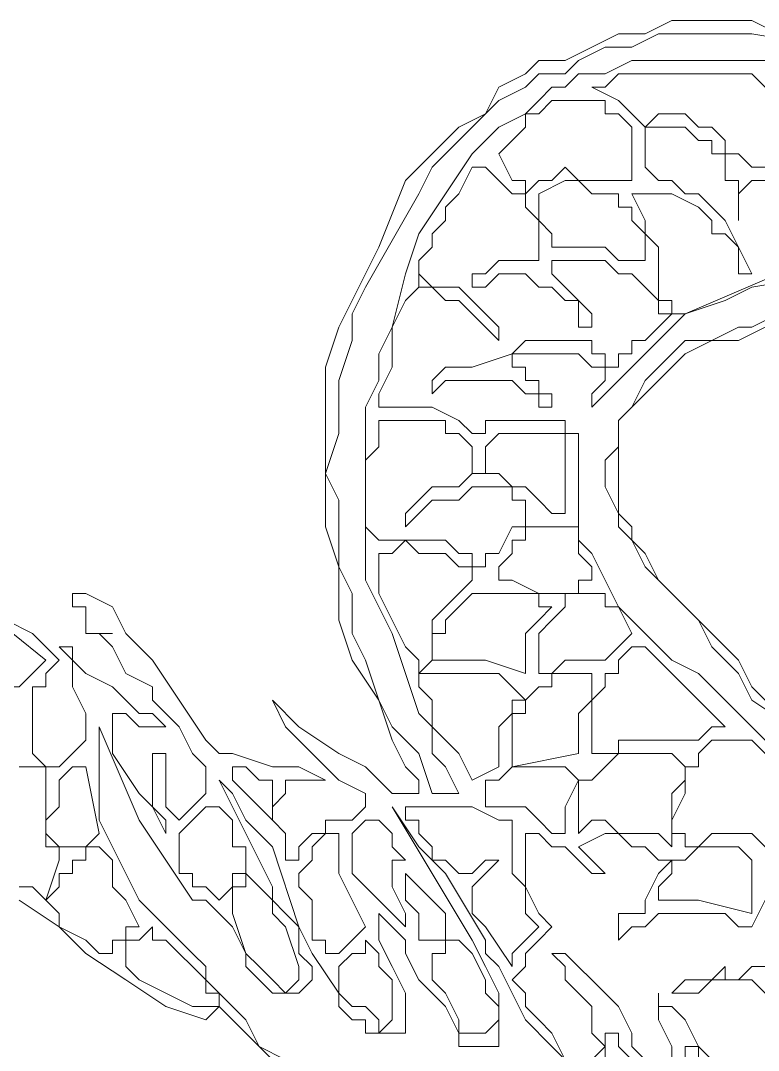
# Model space of a CAD drawing. Extents: x -66030 to 95157, y -13132 to 45879.
# Drawn here: x -15799.7 to -15583.3, y 14755.6 to 15057.5 of the extents above; entities that cross this region are included whole.
import ezdxf

# ---------------------------------------------------------------- set-up
doc = ezdxf.new("R2010")
doc.units = 0
doc.header["$LTSCALE"] = 100
doc.header["$MEASUREMENT"] = 0
doc.layers.get('0').update_dxf_attribs({"linetype": 'CONTINUOUS'})

msp = doc.modelspace()

# ---------------------------------------------------------------- linework, layer by layer
at = {"lineweight": 0}
for points in [[(-15804, 14881.71), (-15796.19, 14877.81), (-15788.38, 14870), (-15792.28, 14866.09), (-15792.28, 14862.18), (-15796.19, 14862.18), (-15796.19, 14858.28), (-15796.19, 14854.37), (-15796.19, 14850.47), (-15796.19, 14846.56), (-15796.19, 14842.65), (-15796.19, 14842.65), (-15796.19, 14842.65), (-15792.28, 14838.75), (-15788.38, 14838.75), (-15788.38, 14838.75), (-15788.38, 14838.75), (-15784.47, 14842.65), (-15784.47, 14842.65), (-15780.57, 14846.56), (-15780.57, 14854.37), (-15784.47, 14862.18), (-15784.47, 14870), (-15788.38, 14873.9), (-15788.38, 14873.9), (-15784.47, 14873.9), (-15784.47, 14873.9), (-15784.47, 14870), (-15780.57, 14866.09), (-15772.75, 14862.18), (-15768.85, 14858.28), (-15764.94, 14854.37), (-15761.04, 14854.37), (-15757.13, 14850.47), (-15757.13, 14850.47), (-15761.04, 14850.47), (-15761.04, 14850.47), (-15764.94, 14850.47), (-15768.85, 14854.37), (-15772.75, 14854.37), (-15772.75, 14854.37), (-15772.75, 14854.37), (-15772.75, 14850.47), (-15772.75, 14842.65), (-15764.94, 14830.94), (-15761.04, 14827.03), (-15757.13, 14819.22), (-15757.13, 14819.22), (-15757.13, 14819.22), (-15757.13, 14819.22), (-15757.13, 14819.22), (-15757.13, 14819.22), (-15757.13, 14823.12), (-15757.13, 14823.12), (-15761.04, 14827.03), (-15761.04, 14827.03), (-15761.04, 14830.94), (-15761.04, 14834.84), (-15761.04, 14838.75), (-15761.04, 14838.75), (-15761.04, 14842.65), (-15757.13, 14842.65), (-15757.13, 14842.65), (-15757.13, 14842.65), (-15757.13, 14838.75), (-15757.13, 14834.84), (-15757.13, 14834.84), (-15757.13, 14830.94), (-15757.13, 14827.03), (-15757.13, 14827.03), (-15757.13, 14827.03), (-15753.22, 14823.12), (-15753.22, 14823.12), (-15753.22, 14823.12), (-15749.32, 14827.03), (-15745.41, 14830.94), (-15745.41, 14830.94), (-15745.41, 14830.94), (-15745.41, 14838.75), (-15749.32, 14842.65), (-15753.22, 14850.47), (-15757.13, 14854.37), (-15761.04, 14858.28), (-15761.04, 14862.18), (-15768.85, 14866.09), (-15772.75, 14873.9), (-15772.75, 14873.9), (-15772.75, 14873.9), (-15776.66, 14877.81), (-15776.66, 14877.81), (-15772.75, 14877.81), (-15772.75, 14877.81), (-15776.66, 14877.81), (-15780.57, 14877.81), (-15780.57, 14881.71), (-15780.57, 14881.71), (-15780.57, 14881.71), (-15780.57, 14885.62), (-15784.47, 14885.62), (-15784.47, 14889.52), (-15780.57, 14889.52), (-15772.75, 14885.62), (-15768.85, 14877.81), (-15764.94, 14873.9), (-15761.04, 14870), (-15753.22, 14858.28), (-15745.41, 14846.56), (-15741.51, 14842.65), (-15737.6, 14842.65), (-15725.88, 14838.75), (-15718.07, 14838.75), (-15710.26, 14834.84), (-15710.26, 14834.84), (-15710.26, 14834.84), (-15714.16, 14834.84), (-15718.07, 14834.84), (-15721.98, 14834.84), (-15721.98, 14830.94), (-15721.98, 14830.94), (-15721.98, 14830.94), (-15725.88, 14827.03), (-15725.88, 14827.03), (-15725.88, 14823.12), (-15721.98, 14819.22), (-15721.98, 14819.22), (-15721.98, 14819.22), (-15721.98, 14815.31), (-15721.98, 14815.31), (-15721.98, 14815.31), (-15721.98, 14811.41), (-15721.98, 14811.41), (-15718.07, 14811.41), (-15718.07, 14815.31), (-15714.16, 14819.22), (-15710.26, 14819.22), (-15710.26, 14823.12), (-15706.35, 14823.12), (-15702.45, 14823.12), (-15702.45, 14823.12), (-15698.54, 14827.03), (-15698.54, 14827.03), (-15698.54, 14830.94), (-15706.35, 14834.84), (-15714.16, 14842.65), (-15721.98, 14850.47), (-15725.88, 14858.28), (-15725.88, 14858.28), (-15718.07, 14850.47), (-15706.35, 14842.65), (-15698.54, 14838.75), (-15690.73, 14830.94), (-15686.82, 14830.94), (-15686.82, 14830.94), (-15682.92, 14830.94), (-15682.92, 14834.84), (-15686.82, 14838.75), (-15690.73, 14846.56), (-15694.64, 14858.28), (-15702.45, 14870), (-15706.35, 14881.71), (-15706.35, 14897.34), (-15710.26, 14909.05), (-15710.26, 14924.68), (-15710.26, 14936.4), (-15710.26, 14948.11), (-15710.26, 14955.93), (-15706.35, 14967.64), (-15702.45, 14975.46), (-15698.54, 14983.27), (-15694.64, 14991.08), (-15686.82, 15010.61), (-15682.92, 15014.52), (-15675.11, 15022.33), (-15671.2, 15026.23), (-15663.39, 15030.14), (-15659.48, 15037.95), (-15651.67, 15041.86), (-15647.76, 15045.76), (-15639.95, 15045.76), (-15632.14, 15049.67), (-15624.33, 15053.58), (-15616.52, 15053.58), (-15608.7, 15057.48), (-15600.89, 15057.48), (-15593.08, 15057.48), (-15585.27, 15057.48), (-15577.46, 15053.58)], [(-15581.36, 15045.76), (-15593.08, 15045.76), (-15600.89, 15045.76), (-15608.7, 15045.76), (-15612.61, 15045.76), (-15620.42, 15045.76), (-15628.23, 15041.86), (-15636.05, 15041.86), (-15639.95, 15037.95), (-15643.86, 15037.95), (-15647.76, 15034.05), (-15651.67, 15030.14), (-15659.48, 15026.23), (-15663.39, 15022.33), (-15667.29, 15018.42), (-15682.92, 14994.99), (-15686.82, 14983.27), (-15690.73, 14967.64), (-15694.64, 14959.83), (-15694.64, 14952.02), (-15698.54, 14944.21), (-15698.54, 14936.4), (-15698.54, 14928.58), (-15698.54, 14920.77), (-15698.54, 14912.96), (-15698.54, 14909.05), (-15698.54, 14901.24), (-15698.54, 14893.43), (-15694.64, 14885.62), (-15690.73, 14877.81), (-15686.82, 14866.09), (-15682.92, 14854.37), (-15679.01, 14850.47), (-15679.01, 14842.65), (-15675.11, 14838.75), (-15671.2, 14830.94), (-15671.2, 14830.94), (-15675.11, 14830.94), (-15675.11, 14830.94), (-15679.01, 14830.94), (-15682.92, 14842.65), (-15690.73, 14850.47), (-15694.64, 14858.28), (-15698.54, 14870), (-15702.45, 14877.81), (-15702.45, 14889.52), (-15706.35, 14897.34), (-15706.35, 14909.05), (-15706.35, 14916.87), (-15710.26, 14924.68), (-15706.35, 14936.4), (-15706.35, 14944.21), (-15706.35, 14952.02), (-15702.45, 14963.74), (-15702.45, 14971.55), (-15698.54, 14979.36), (-15682.92, 15006.7), (-15679.01, 15014.52), (-15675.11, 15018.42), (-15671.2, 15022.33), (-15663.39, 15030.14), (-15659.48, 15034.05), (-15651.67, 15037.95), (-15647.76, 15041.86), (-15639.95, 15041.86), (-15636.05, 15045.76), (-15628.23, 15049.67), (-15620.42, 15049.67), (-15612.61, 15053.58), (-15608.7, 15053.58), (-15600.89, 15053.58), (-15593.08, 15053.58), (-15585.27, 15053.58), (-15538.4, 15045.76)], [(-15577.46, 14983.27), (-15604.8, 14971.55), (-15608.7, 14971.55), (-15608.7, 14975.46), (-15608.7, 14975.46), (-15612.61, 14975.46), (-15612.61, 14979.36), (-15612.61, 14983.27), (-15612.61, 14987.17), (-15612.61, 14987.17), (-15612.61, 14991.08), (-15616.52, 14994.99), (-15616.52, 14998.89), (-15620.42, 15006.7), (-15620.42, 15006.7), (-15616.52, 15006.7), (-15612.61, 15006.7), (-15608.7, 15006.7), (-15608.7, 15006.7), (-15600.89, 15002.8), (-15596.99, 14998.89), (-15596.99, 14994.99), (-15593.08, 14994.99), (-15589.17, 14991.08), (-15589.17, 14987.17), (-15589.17, 14983.27), (-15585.27, 14983.27), (-15585.27, 14983.27), (-15585.27, 14983.27), (-15593.08, 14998.89), (-15596.99, 15002.8), (-15600.89, 15006.7), (-15604.8, 15006.7), (-15608.7, 15010.61), (-15612.61, 15010.61), (-15612.61, 15010.61), (-15616.52, 15014.52), (-15616.52, 15014.52), (-15616.52, 15022.33), (-15616.52, 15026.23), (-15620.42, 15030.14), (-15620.42, 15030.14), (-15620.42, 15030.14), (-15624.33, 15034.05), (-15624.33, 15034.05), (-15632.14, 15037.95), (-15628.23, 15037.95), (-15628.23, 15037.95), (-15624.33, 15041.86), (-15624.33, 15041.86), (-15620.42, 15041.86), (-15612.61, 15041.86), (-15604.8, 15041.86), (-15600.89, 15041.86), (-15593.08, 15041.86), (-15585.27, 15041.86), (-15585.27, 15041.86), (-15581.36, 15037.95)], [(-15581.36, 15014.52), (-15585.27, 15014.52), (-15585.27, 15014.52), (-15585.27, 15014.52), (-15589.17, 15018.42), (-15593.08, 15018.42), (-15593.08, 15022.33), (-15593.08, 15022.33), (-15596.99, 15026.23), (-15600.89, 15026.23), (-15604.8, 15030.14), (-15604.8, 15030.14), (-15608.7, 15030.14), (-15612.61, 15030.14), (-15616.52, 15026.23), (-15616.52, 15026.23), (-15616.52, 15026.23), (-15616.52, 15026.23), (-15612.61, 15026.23), (-15612.61, 15026.23), (-15608.7, 15026.23), (-15604.8, 15026.23), (-15600.89, 15022.33), (-15596.99, 15022.33), (-15596.99, 15018.42), (-15593.08, 15018.42), (-15593.08, 15014.52), (-15593.08, 15014.52), (-15593.08, 15014.52), (-15593.08, 15010.61), (-15589.17, 15010.61), (-15589.17, 15006.7), (-15589.17, 15006.7), (-15589.17, 15006.7), (-15589.17, 15006.7), (-15589.17, 15002.8), (-15589.17, 15002.8), (-15589.17, 14998.89), (-15589.17, 14998.89), (-15589.17, 14998.89), (-15589.17, 14998.89), (-15589.17, 15002.8), (-15589.17, 15006.7), (-15585.27, 15010.61), (-15585.27, 15010.61), (-15585.27, 15010.61), (-15585.27, 15010.61), (-15585.27, 15010.61), (-15581.36, 15010.61)], [(-15577.46, 14842.65), (-15585.27, 14850.47), (-15600.89, 14866.09), (-15608.7, 14870), (-15616.52, 14877.81), (-15620.42, 14881.71), (-15620.42, 14881.71), (-15624.33, 14885.62), (-15628.23, 14893.43), (-15632.14, 14901.24), (-15636.05, 14905.15), (-15636.05, 14912.96), (-15636.05, 14920.77), (-15636.05, 14928.58), (-15636.05, 14936.4), (-15636.05, 14936.4), (-15639.95, 14936.4), (-15639.95, 14940.3), (-15643.86, 14940.3), (-15647.76, 14940.3), (-15651.67, 14940.3), (-15651.67, 14940.3), (-15659.48, 14940.3), (-15659.48, 14940.3), (-15663.39, 14940.3), (-15663.39, 14936.4), (-15667.29, 14936.4), (-15671.2, 14940.3), (-15679.01, 14944.21), (-15682.92, 14944.21), (-15686.82, 14944.21), (-15690.73, 14944.21), (-15694.64, 14944.21), (-15694.64, 14948.11), (-15690.73, 14955.93), (-15690.73, 14967.64), (-15686.82, 14975.46), (-15682.92, 14979.36), (-15682.92, 14983.27), (-15682.92, 14987.17), (-15679.01, 14991.08), (-15679.01, 14994.99), (-15675.11, 14998.89), (-15675.11, 15002.8), (-15671.2, 15006.7), (-15667.29, 15014.52), (-15663.39, 15014.52), (-15659.48, 15010.61), (-15659.48, 15010.61), (-15655.58, 15006.7), (-15651.67, 15006.7), (-15651.67, 15002.8), (-15651.67, 15002.8), (-15647.76, 14998.89), (-15647.76, 14994.99), (-15647.76, 14991.08), (-15647.76, 14991.08), (-15647.76, 14987.17), (-15647.76, 14987.17), (-15651.67, 14987.17), (-15655.58, 14987.17), (-15659.48, 14987.17), (-15663.39, 14983.27), (-15663.39, 14983.27), (-15663.39, 14983.27), (-15667.29, 14983.27), (-15667.29, 14979.36), (-15663.39, 14979.36), (-15663.39, 14979.36), (-15659.48, 14983.27), (-15659.48, 14983.27), (-15655.58, 14983.27), (-15651.67, 14983.27), (-15647.76, 14979.36), (-15643.86, 14979.36), (-15643.86, 14979.36), (-15639.95, 14975.46), (-15636.05, 14975.46), (-15636.05, 14971.55), (-15636.05, 14967.64), (-15632.14, 14967.64), (-15632.14, 14971.55), (-15632.14, 14971.55), (-15636.05, 14975.46), (-15636.05, 14975.46), (-15639.95, 14979.36), (-15639.95, 14979.36), (-15643.86, 14983.27), (-15643.86, 14987.17), (-15639.95, 14987.17), (-15636.05, 14987.17), (-15632.14, 14987.17), (-15628.23, 14987.17), (-15624.33, 14983.27), (-15620.42, 14983.27), (-15616.52, 14979.36), (-15612.61, 14975.46), (-15612.61, 14975.46), (-15612.61, 14971.55), (-15608.7, 14971.55), (-15612.61, 14967.64), (-15612.61, 14967.64), (-15612.61, 14967.64), (-15616.52, 14963.74), (-15616.52, 14963.74), (-15620.42, 14963.74), (-15620.42, 14959.83), (-15624.33, 14959.83), (-15624.33, 14959.83), (-15624.33, 14955.93), (-15628.23, 14955.93), (-15628.23, 14959.83), (-15632.14, 14959.83), (-15632.14, 14963.74), (-15636.05, 14963.74), (-15636.05, 14963.74), (-15643.86, 14963.74), (-15647.76, 14963.74), (-15651.67, 14963.74), (-15655.58, 14959.83), (-15667.29, 14955.93), (-15671.2, 14955.93), (-15675.11, 14955.93), (-15675.11, 14955.93), (-15679.01, 14952.02), (-15679.01, 14952.02), (-15679.01, 14948.11), (-15679.01, 14948.11), (-15675.11, 14952.02), (-15671.2, 14952.02), (-15667.29, 14952.02), (-15663.39, 14952.02), (-15659.48, 14952.02), (-15659.48, 14952.02), (-15655.58, 14952.02), (-15651.67, 14948.11), (-15647.76, 14948.11), (-15647.76, 14944.21), (-15647.76, 14944.21), (-15643.86, 14944.21), (-15643.86, 14948.11), (-15647.76, 14948.11), (-15647.76, 14948.11), (-15647.76, 14952.02), (-15647.76, 14952.02), (-15651.67, 14952.02), (-15651.67, 14955.93), (-15655.58, 14955.93), (-15655.58, 14955.93), (-15655.58, 14955.93), (-15655.58, 14959.83), (-15651.67, 14959.83), (-15647.76, 14959.83), (-15643.86, 14959.83), (-15639.95, 14959.83), (-15639.95, 14959.83), (-15636.05, 14959.83), (-15632.14, 14955.93), (-15628.23, 14955.93), (-15628.23, 14952.02), (-15628.23, 14952.02), (-15628.23, 14952.02), (-15628.23, 14952.02), (-15632.14, 14948.11), (-15632.14, 14948.11), (-15632.14, 14948.11), (-15632.14, 14944.21), (-15632.14, 14944.21), (-15632.14, 14944.21), (-15628.23, 14948.11), (-15628.23, 14948.11), (-15624.33, 14952.02), (-15620.42, 14955.93), (-15616.52, 14959.83), (-15612.61, 14963.74), (-15608.7, 14967.64), (-15604.8, 14971.55), (-15593.08, 14975.46), (-15585.27, 14979.36), (-15561.83, 14983.27)], [(-15577.46, 14971.55), (-15585.27, 14967.64), (-15589.17, 14967.64), (-15596.99, 14963.74), (-15604.8, 14963.74), (-15608.7, 14959.83), (-15612.61, 14955.93), (-15612.61, 14955.93), (-15616.52, 14952.02), (-15616.52, 14952.02), (-15620.42, 14944.21), (-15624.33, 14940.3), (-15624.33, 14932.49), (-15628.23, 14928.58), (-15628.23, 14920.77), (-15624.33, 14912.96), (-15624.33, 14909.05), (-15620.42, 14905.15), (-15616.52, 14897.34), (-15612.61, 14893.43), (-15608.7, 14889.52), (-15604.8, 14885.62), (-15600.89, 14881.71), (-15596.99, 14873.9), (-15593.08, 14870), (-15589.17, 14866.09), (-15585.27, 14858.28), (-15573.55, 14850.47)], [(-15581.36, 14967.64), (-15589.17, 14963.74), (-15596.99, 14963.74), (-15604.8, 14959.83), (-15608.7, 14955.93), (-15608.7, 14955.93), (-15612.61, 14952.02), (-15616.52, 14948.11), (-15620.42, 14944.21), (-15620.42, 14944.21), (-15624.33, 14940.3), (-15624.33, 14932.49), (-15624.33, 14928.58), (-15624.33, 14924.68), (-15624.33, 14920.77), (-15624.33, 14916.87), (-15624.33, 14912.96), (-15620.42, 14909.05), (-15620.42, 14905.15), (-15616.52, 14901.24), (-15612.61, 14893.43), (-15604.8, 14885.62), (-15600.89, 14881.71), (-15593.08, 14873.9), (-15589.17, 14870), (-15585.27, 14862.18), (-15581.36, 14858.28)], [(-15721.98, 14752.82), (-15729.79, 14756.72), (-15733.69, 14764.53), (-15741.51, 14772.35), (-15745.41, 14776.25), (-15745.41, 14780.16), (-15749.32, 14784.06), (-15753.22, 14787.97), (-15757.13, 14791.88), (-15761.04, 14795.78), (-15764.94, 14799.69), (-15768.85, 14807.5), (-15772.75, 14815.31), (-15776.66, 14823.12), (-15776.66, 14830.94), (-15776.66, 14842.65), (-15776.66, 14850.47), (-15764.94, 14823.12), (-15757.13, 14811.41), (-15749.32, 14799.69), (-15749.32, 14799.69), (-15749.32, 14799.69), (-15745.41, 14799.69), (-15741.51, 14795.78), (-15741.51, 14795.78), (-15737.6, 14791.88), (-15733.69, 14784.06), (-15733.69, 14780.16), (-15729.79, 14776.25), (-15729.79, 14776.25), (-15725.88, 14772.35), (-15725.88, 14772.35), (-15721.98, 14772.35), (-15721.98, 14772.35), (-15718.07, 14772.35), (-15718.07, 14772.35), (-15718.07, 14772.35), (-15718.07, 14772.35), (-15714.16, 14776.25), (-15714.16, 14780.16), (-15718.07, 14784.06), (-15718.07, 14787.97), (-15718.07, 14791.88), (-15721.98, 14795.78), (-15725.88, 14799.69), (-15725.88, 14803.59), (-15729.79, 14811.41), (-15733.69, 14819.22), (-15737.6, 14827.03), (-15741.51, 14834.84), (-15737.6, 14830.94), (-15733.69, 14823.12), (-15725.88, 14815.31), (-15718.07, 14791.88), (-15714.16, 14784.06), (-15706.35, 14772.35), (-15706.35, 14768.44), (-15702.45, 14764.53), (-15698.54, 14764.53), (-15698.54, 14760.63), (-15694.64, 14760.63), (-15694.64, 14760.63), (-15690.73, 14760.63), (-15690.73, 14760.63), (-15690.73, 14760.63), (-15690.73, 14760.63), (-15686.82, 14760.63), (-15686.82, 14764.53), (-15686.82, 14768.44), (-15686.82, 14772.35), (-15690.73, 14780.16), (-15694.64, 14787.97), (-15694.64, 14791.88), (-15694.64, 14795.78), (-15690.73, 14791.88), (-15686.82, 14787.97), (-15686.82, 14784.06), (-15682.92, 14776.25), (-15675.11, 14768.44), (-15671.2, 14760.63), (-15671.2, 14756.72), (-15667.29, 14756.72), (-15667.29, 14756.72), (-15663.39, 14756.72), (-15659.48, 14756.72), (-15659.48, 14760.63), (-15659.48, 14764.53), (-15659.48, 14768.44), (-15659.48, 14772.35), (-15663.39, 14780.16), (-15667.29, 14787.97), (-15690.73, 14827.03), (-15690.73, 14827.03), (-15682.92, 14815.31), (-15675.11, 14807.5), (-15663.39, 14787.97), (-15663.39, 14784.06), (-15659.48, 14780.16), (-15655.58, 14772.35), (-15651.67, 14764.53), (-15643.86, 14756.72), (-15639.95, 14752.82)], [(-15581.36, 14815.31), (-15585.27, 14819.22), (-15593.08, 14819.22), (-15596.99, 14819.22), (-15596.99, 14819.22), (-15600.89, 14815.31), (-15604.8, 14815.31), (-15604.8, 14815.31), (-15604.8, 14815.31), (-15604.8, 14819.22), (-15608.7, 14819.22), (-15608.7, 14823.12), (-15608.7, 14823.12), (-15604.8, 14830.94), (-15604.8, 14838.75), (-15600.89, 14838.75), (-15600.89, 14842.65), (-15596.99, 14846.56), (-15593.08, 14846.56), (-15589.17, 14846.56), (-15585.27, 14846.56), (-15585.27, 14846.56), (-15585.27, 14846.56), (-15585.27, 14846.56), (-15581.36, 14842.65)], [(-15800.1, 14803.59), (-15796.19, 14803.59), (-15792.28, 14799.69), (-15788.38, 14811.41), (-15788.38, 14811.41), (-15788.38, 14815.31), (-15792.28, 14815.31), (-15792.28, 14815.31), (-15792.28, 14815.31), (-15792.28, 14819.22), (-15792.28, 14827.03), (-15792.28, 14830.94), (-15792.28, 14830.94), (-15792.28, 14834.84), (-15792.28, 14834.84), (-15792.28, 14834.84), (-15792.28, 14834.84), (-15792.28, 14838.75), (-15792.28, 14838.75), (-15800.1, 14838.75)], [(-15639.95, 14752.82), (-15643.86, 14760.63), (-15647.76, 14764.53), (-15647.76, 14764.53), (-15651.67, 14768.44), (-15651.67, 14772.35), (-15655.58, 14776.25), (-15655.58, 14776.25), (-15651.67, 14780.16), (-15651.67, 14780.16), (-15651.67, 14784.06), (-15651.67, 14784.06), (-15647.76, 14787.97), (-15647.76, 14787.97), (-15643.86, 14791.88), (-15643.86, 14791.88), (-15643.86, 14791.88), (-15643.86, 14791.88), (-15643.86, 14791.88), (-15647.76, 14795.78), (-15647.76, 14795.78), (-15647.76, 14795.78), (-15651.67, 14803.59), (-15651.67, 14807.5), (-15651.67, 14811.41), (-15651.67, 14815.31), (-15651.67, 14815.31), (-15651.67, 14819.22), (-15647.76, 14819.22), (-15647.76, 14819.22), (-15643.86, 14815.31), (-15639.95, 14815.31), (-15636.05, 14811.41), (-15632.14, 14807.5), (-15632.14, 14807.5), (-15628.23, 14807.5), (-15628.23, 14807.5), (-15632.14, 14811.41), (-15632.14, 14811.41), (-15636.05, 14815.31), (-15636.05, 14815.31), (-15636.05, 14815.31), (-15628.23, 14819.22), (-15624.33, 14819.22), (-15620.42, 14815.31), (-15620.42, 14815.31), (-15616.52, 14815.31), (-15612.61, 14811.41), (-15608.7, 14811.41), (-15612.61, 14807.5), (-15612.61, 14807.5), (-15616.52, 14799.69), (-15616.52, 14799.69), (-15616.52, 14795.78), (-15620.42, 14795.78), (-15624.33, 14795.78), (-15624.33, 14791.88), (-15624.33, 14791.88), (-15624.33, 14787.97), (-15624.33, 14787.97), (-15624.33, 14787.97), (-15620.42, 14791.88), (-15620.42, 14791.88), (-15616.52, 14791.88), (-15612.61, 14795.78), (-15608.7, 14795.78), (-15604.8, 14795.78), (-15600.89, 14795.78), (-15596.99, 14795.78), (-15593.08, 14795.78), (-15589.17, 14791.88), (-15585.27, 14791.88), (-15585.27, 14791.88), (-15581.36, 14799.69)], [(-15725.88, 14752.82), (-15733.69, 14760.63), (-15741.51, 14768.44), (-15741.51, 14772.35), (-15745.41, 14772.35), (-15745.41, 14776.25), (-15749.32, 14780.16), (-15753.22, 14784.06), (-15757.13, 14787.97), (-15761.04, 14787.97), (-15761.04, 14791.88), (-15764.94, 14787.97), (-15768.85, 14787.97), (-15768.85, 14787.97), (-15768.85, 14784.06), (-15768.85, 14784.06), (-15768.85, 14780.16), (-15768.85, 14780.16), (-15764.94, 14776.25), (-15757.13, 14772.35), (-15749.32, 14768.44), (-15741.51, 14768.44), (-15745.41, 14764.53), (-15757.13, 14768.44), (-15768.85, 14776.25), (-15780.57, 14784.06), (-15788.38, 14791.88), (-15800.1, 14799.69)], [(-15616.52, 14752.82), (-15620.42, 14756.72), (-15620.42, 14760.63), (-15624.33, 14768.44), (-15628.23, 14772.35), (-15628.23, 14772.35), (-15639.95, 14784.06), (-15639.95, 14784.06), (-15643.86, 14784.06), (-15639.95, 14780.16), (-15639.95, 14780.16), (-15639.95, 14776.25), (-15636.05, 14772.35), (-15632.14, 14768.44), (-15632.14, 14764.53), (-15632.14, 14760.63), (-15628.23, 14756.72), (-15632.14, 14752.82)], [(-15581.36, 14780.16), (-15585.27, 14780.16), (-15589.17, 14776.25), (-15589.17, 14776.25), (-15593.08, 14776.25), (-15593.08, 14780.16), (-15596.99, 14776.25), (-15600.89, 14776.25), (-15604.8, 14776.25), (-15608.7, 14772.35), (-15608.7, 14772.35), (-15604.8, 14772.35), (-15604.8, 14772.35), (-15600.89, 14772.35), (-15596.99, 14776.25), (-15589.17, 14776.25), (-15585.27, 14776.25), (-15581.36, 14772.35)], [(-15596.99, 14752.82), (-15600.89, 14756.72), (-15604.8, 14764.53), (-15608.7, 14768.44), (-15612.61, 14768.44), (-15612.61, 14772.35), (-15612.61, 14768.44), (-15612.61, 14764.53), (-15608.7, 14756.72), (-15608.7, 14752.82)], [(-15628.23, 14752.82), (-15628.23, 14756.72), (-15628.23, 14760.63), (-15628.23, 14760.63), (-15624.33, 14760.63), (-15624.33, 14756.72), (-15620.42, 14752.82)], [(-15604.8, 14752.82), (-15604.8, 14756.72), (-15604.8, 14756.72), (-15600.89, 14756.72), (-15600.89, 14752.82)]]:
    msp.add_lwpolyline(points, dxfattribs=at)
for points in [[(-15636.05, 15034.05), (-15632.14, 15034.05), (-15632.14, 15034.05), (-15628.23, 15034.05), (-15628.23, 15030.14), (-15624.33, 15030.14), (-15624.33, 15030.14), (-15620.42, 15026.23), (-15620.42, 15026.23), (-15620.42, 15022.33), (-15620.42, 15018.42), (-15620.42, 15014.52), (-15620.42, 15010.61), (-15620.42, 15010.61), (-15620.42, 15010.61), (-15624.33, 15010.61), (-15628.23, 15010.61), (-15636.05, 15010.61), (-15639.95, 15014.52), (-15643.86, 15010.61), (-15647.76, 15010.61), (-15647.76, 15010.61), (-15651.67, 15006.7), (-15651.67, 15010.61), (-15655.58, 15010.61), (-15659.48, 15018.42), (-15655.58, 15022.33), (-15651.67, 15026.23), (-15651.67, 15030.14), (-15647.76, 15030.14), (-15643.86, 15034.05), (-15639.95, 15034.05), (-15636.05, 15034.05), (-15636.05, 15034.05)], [(-15620.42, 15002.8), (-15620.42, 14998.89), (-15616.52, 14994.99), (-15616.52, 14991.08), (-15616.52, 14991.08), (-15616.52, 14987.17), (-15616.52, 14987.17), (-15624.33, 14987.17), (-15628.23, 14991.08), (-15632.14, 14991.08), (-15636.05, 14991.08), (-15639.95, 14991.08), (-15643.86, 14991.08), (-15643.86, 14994.99), (-15647.76, 14998.89), (-15647.76, 15002.8), (-15647.76, 15002.8), (-15647.76, 15006.7), (-15647.76, 15006.7), (-15647.76, 15006.7), (-15647.76, 15006.7), (-15639.95, 15010.61), (-15636.05, 15010.61), (-15632.14, 15006.7), (-15628.23, 15006.7), (-15624.33, 15006.7), (-15624.33, 15002.8), (-15620.42, 15002.8)], [(-15659.48, 14967.64), (-15659.48, 14963.74), (-15663.39, 14967.64), (-15663.39, 14967.64), (-15667.29, 14971.55), (-15671.2, 14975.46), (-15671.2, 14975.46), (-15675.11, 14975.46), (-15679.01, 14979.36), (-15682.92, 14979.36), (-15682.92, 14983.27), (-15679.01, 14979.36), (-15675.11, 14979.36), (-15671.2, 14979.36), (-15667.29, 14975.46), (-15667.29, 14975.46), (-15663.39, 14971.55), (-15659.48, 14967.64)], [(-15667.29, 14932.49), (-15667.29, 14928.58), (-15667.29, 14928.58), (-15667.29, 14928.58), (-15667.29, 14924.68), (-15667.29, 14924.68), (-15667.29, 14924.68), (-15667.29, 14924.68), (-15663.39, 14924.68), (-15663.39, 14924.68), (-15663.39, 14928.58), (-15663.39, 14928.58), (-15663.39, 14932.49), (-15663.39, 14932.49), (-15663.39, 14932.49), (-15663.39, 14932.49), (-15659.48, 14936.4), (-15655.58, 14936.4), (-15647.76, 14936.4), (-15643.86, 14936.4), (-15643.86, 14936.4), (-15639.95, 14936.4), (-15639.95, 14932.49), (-15639.95, 14932.49), (-15639.95, 14932.49), (-15639.95, 14928.58), (-15639.95, 14920.77), (-15639.95, 14916.87), (-15639.95, 14912.96), (-15639.95, 14912.96), (-15643.86, 14912.96), (-15643.86, 14912.96), (-15647.76, 14916.87), (-15647.76, 14916.87), (-15651.67, 14920.77), (-15655.58, 14920.77), (-15659.48, 14924.68), (-15659.48, 14924.68), (-15659.48, 14924.68), (-15663.39, 14924.68), (-15667.29, 14924.68), (-15671.2, 14920.77), (-15675.11, 14920.77), (-15679.01, 14920.77), (-15682.92, 14916.87), (-15682.92, 14916.87), (-15686.82, 14912.96), (-15686.82, 14909.05), (-15686.82, 14909.05), (-15686.82, 14909.05), (-15682.92, 14912.96), (-15682.92, 14912.96), (-15679.01, 14916.87), (-15679.01, 14916.87), (-15671.2, 14916.87), (-15667.29, 14920.77), (-15663.39, 14920.77), (-15655.58, 14920.77), (-15655.58, 14916.87), (-15651.67, 14916.87), (-15651.67, 14916.87), (-15651.67, 14912.96), (-15651.67, 14912.96), (-15651.67, 14909.05), (-15655.58, 14909.05), (-15659.48, 14901.24), (-15663.39, 14901.24), (-15663.39, 14897.34), (-15667.29, 14897.34), (-15667.29, 14897.34), (-15667.29, 14901.24), (-15671.2, 14901.24), (-15675.11, 14905.15), (-15682.92, 14905.15), (-15682.92, 14905.15), (-15686.82, 14905.15), (-15690.73, 14905.15), (-15694.64, 14905.15), (-15694.64, 14905.15), (-15698.54, 14909.05), (-15698.54, 14909.05), (-15698.54, 14912.96), (-15698.54, 14916.87), (-15698.54, 14920.77), (-15698.54, 14928.58), (-15694.64, 14932.49), (-15694.64, 14936.4), (-15694.64, 14940.3), (-15694.64, 14940.3), (-15690.73, 14940.3), (-15686.82, 14940.3), (-15682.92, 14940.3), (-15679.01, 14940.3), (-15675.11, 14940.3), (-15675.11, 14936.4), (-15671.2, 14936.4), (-15667.29, 14932.49)], [(-15636.05, 14905.15), (-15636.05, 14901.24), (-15636.05, 14901.24), (-15632.14, 14897.34), (-15632.14, 14893.43), (-15636.05, 14893.43), (-15636.05, 14893.43), (-15636.05, 14889.52), (-15639.95, 14889.52), (-15639.95, 14889.52), (-15643.86, 14889.52), (-15647.76, 14889.52), (-15655.58, 14893.43), (-15655.58, 14893.43), (-15659.48, 14893.43), (-15659.48, 14893.43), (-15659.48, 14897.34), (-15659.48, 14897.34), (-15655.58, 14901.24), (-15655.58, 14905.15), (-15651.67, 14905.15), (-15651.67, 14909.05), (-15643.86, 14909.05), (-15643.86, 14909.05), (-15639.95, 14909.05), (-15636.05, 14909.05), (-15636.05, 14909.05), (-15636.05, 14905.15), (-15636.05, 14905.15)], [(-15667.29, 14893.43), (-15671.2, 14889.52), (-15675.11, 14885.62), (-15675.11, 14885.62), (-15679.01, 14881.71), (-15679.01, 14877.81), (-15679.01, 14877.81), (-15679.01, 14873.9), (-15679.01, 14870), (-15679.01, 14870), (-15682.92, 14866.09), (-15682.92, 14866.09), (-15679.01, 14866.09), (-15679.01, 14866.09), (-15675.11, 14866.09), (-15671.2, 14866.09), (-15667.29, 14866.09), (-15663.39, 14866.09), (-15659.48, 14866.09), (-15655.58, 14862.18), (-15655.58, 14862.18), (-15651.67, 14858.28), (-15655.58, 14858.28), (-15655.58, 14854.37), (-15655.58, 14854.37), (-15659.48, 14850.47), (-15659.48, 14850.47), (-15659.48, 14838.75), (-15667.29, 14834.84), (-15671.2, 14842.65), (-15675.11, 14846.56), (-15679.01, 14850.47), (-15679.01, 14854.37), (-15679.01, 14858.28), (-15682.92, 14862.18), (-15682.92, 14866.09), (-15682.92, 14870), (-15686.82, 14873.9), (-15690.73, 14881.71), (-15694.64, 14889.52), (-15694.64, 14901.24), (-15694.64, 14901.24), (-15694.64, 14901.24), (-15690.73, 14901.24), (-15686.82, 14905.15), (-15682.92, 14901.24), (-15679.01, 14901.24), (-15675.11, 14901.24), (-15671.2, 14897.34), (-15667.29, 14897.34), (-15667.29, 14893.43), (-15667.29, 14893.43)], [(-15643.86, 14885.62), (-15647.76, 14881.71), (-15651.67, 14877.81), (-15651.67, 14870), (-15651.67, 14866.09), (-15663.39, 14870), (-15671.2, 14870), (-15675.11, 14870), (-15679.01, 14870), (-15679.01, 14873.9), (-15679.01, 14873.9), (-15679.01, 14877.81), (-15675.11, 14877.81), (-15675.11, 14881.71), (-15671.2, 14885.62), (-15671.2, 14885.62), (-15667.29, 14889.52), (-15663.39, 14889.52), (-15659.48, 14889.52), (-15655.58, 14889.52), (-15651.67, 14889.52), (-15647.76, 14889.52), (-15647.76, 14889.52), (-15647.76, 14885.62), (-15643.86, 14885.62)], [(-15620.42, 14877.81), (-15620.42, 14877.81), (-15624.33, 14873.9), (-15628.23, 14870), (-15628.23, 14870), (-15632.14, 14870), (-15636.05, 14870), (-15636.05, 14870), (-15639.95, 14870), (-15643.86, 14866.09), (-15647.76, 14866.09), (-15647.76, 14866.09), (-15647.76, 14870), (-15647.76, 14873.9), (-15647.76, 14873.9), (-15647.76, 14877.81), (-15643.86, 14881.71), (-15639.95, 14885.62), (-15639.95, 14889.52), (-15636.05, 14889.52), (-15636.05, 14889.52), (-15636.05, 14889.52), (-15632.14, 14889.52), (-15632.14, 14889.52), (-15628.23, 14889.52), (-15628.23, 14885.62), (-15624.33, 14885.62), (-15620.42, 14877.81)], [(-15792.28, 14870), (-15796.19, 14866.09), (-15796.19, 14866.09), (-15796.19, 14866.09), (-15796.19, 14866.09), (-15800.1, 14862.18), (-15804, 14862.18), (-15807.91, 14862.18), (-15807.91, 14862.18), (-15811.81, 14862.18), (-15811.81, 14862.18), (-15815.72, 14862.18), (-15815.72, 14862.18), (-15815.72, 14862.18), (-15819.63, 14866.09), (-15819.63, 14866.09), (-15819.63, 14870), (-15819.63, 14873.9), (-15815.72, 14881.71), (-15815.72, 14881.71), (-15815.72, 14885.62), (-15811.81, 14885.62), (-15792.28, 14870)], [(-15616.52, 14873.9), (-15604.8, 14862.18), (-15593.08, 14850.47), (-15593.08, 14850.47), (-15593.08, 14850.47), (-15596.99, 14850.47), (-15600.89, 14846.56), (-15600.89, 14846.56), (-15600.89, 14846.56), (-15608.7, 14846.56), (-15616.52, 14846.56), (-15620.42, 14846.56), (-15624.33, 14846.56), (-15624.33, 14842.65), (-15628.23, 14842.65), (-15628.23, 14842.65), (-15632.14, 14842.65), (-15632.14, 14842.65), (-15632.14, 14846.56), (-15632.14, 14846.56), (-15632.14, 14850.47), (-15632.14, 14858.28), (-15628.23, 14862.18), (-15628.23, 14866.09), (-15624.33, 14866.09), (-15624.33, 14870), (-15620.42, 14873.9), (-15620.42, 14873.9), (-15616.52, 14873.9)], [(-15632.14, 14862.18), (-15632.14, 14862.18), (-15632.14, 14858.28), (-15636.05, 14854.37), (-15636.05, 14850.47), (-15636.05, 14846.56), (-15636.05, 14842.65), (-15655.58, 14838.75), (-15655.58, 14842.65), (-15655.58, 14846.56), (-15655.58, 14846.56), (-15655.58, 14850.47), (-15655.58, 14854.37), (-15651.67, 14854.37), (-15651.67, 14858.28), (-15647.76, 14862.18), (-15643.86, 14862.18), (-15643.86, 14866.09), (-15639.95, 14866.09), (-15636.05, 14866.09), (-15636.05, 14866.09), (-15632.14, 14866.09), (-15632.14, 14866.09), (-15632.14, 14862.18)], [(-15604.8, 14838.75), (-15604.8, 14834.84), (-15608.7, 14830.94), (-15608.7, 14823.12), (-15608.7, 14815.31), (-15612.61, 14819.22), (-15616.52, 14819.22), (-15620.42, 14819.22), (-15624.33, 14819.22), (-15628.23, 14823.12), (-15632.14, 14823.12), (-15636.05, 14819.22), (-15636.05, 14823.12), (-15636.05, 14823.12), (-15636.05, 14823.12), (-15636.05, 14827.03), (-15636.05, 14830.94), (-15636.05, 14830.94), (-15636.05, 14834.84), (-15632.14, 14834.84), (-15632.14, 14834.84), (-15628.23, 14838.75), (-15628.23, 14838.75), (-15628.23, 14838.75), (-15624.33, 14842.65), (-15620.42, 14842.65), (-15620.42, 14842.65), (-15616.52, 14842.65), (-15612.61, 14842.65), (-15608.7, 14842.65), (-15608.7, 14842.65), (-15604.8, 14838.75)], [(-15776.66, 14819.22), (-15780.57, 14815.31), (-15784.47, 14815.31), (-15784.47, 14815.31), (-15788.38, 14815.31), (-15788.38, 14815.31), (-15788.38, 14815.31), (-15792.28, 14819.22), (-15792.28, 14823.12), (-15788.38, 14827.03), (-15788.38, 14830.94), (-15788.38, 14834.84), (-15788.38, 14834.84), (-15784.47, 14838.75), (-15780.57, 14838.75), (-15780.57, 14838.75), (-15776.66, 14819.22)], [(-15725.88, 14834.84), (-15725.88, 14830.94), (-15725.88, 14827.03), (-15725.88, 14827.03), (-15725.88, 14823.12), (-15729.79, 14827.03), (-15733.69, 14830.94), (-15733.69, 14830.94), (-15737.6, 14834.84), (-15737.6, 14834.84), (-15737.6, 14838.75), (-15733.69, 14838.75), (-15733.69, 14838.75), (-15729.79, 14834.84), (-15725.88, 14834.84), (-15725.88, 14834.84), (-15725.88, 14834.84)], [(-15636.05, 14834.84), (-15639.95, 14827.03), (-15639.95, 14823.12), (-15639.95, 14819.22), (-15639.95, 14819.22), (-15643.86, 14819.22), (-15647.76, 14823.12), (-15651.67, 14827.03), (-15655.58, 14827.03), (-15655.58, 14827.03), (-15659.48, 14827.03), (-15663.39, 14827.03), (-15663.39, 14830.94), (-15663.39, 14830.94), (-15663.39, 14830.94), (-15663.39, 14834.84), (-15659.48, 14834.84), (-15655.58, 14838.75), (-15651.67, 14838.75), (-15647.76, 14838.75), (-15643.86, 14838.75), (-15639.95, 14838.75), (-15636.05, 14834.84)], [(-15737.6, 14815.31), (-15733.69, 14815.31), (-15733.69, 14811.41), (-15733.69, 14811.41), (-15733.69, 14811.41), (-15733.69, 14807.5), (-15733.69, 14807.5), (-15737.6, 14807.5), (-15737.6, 14803.59), (-15741.51, 14799.69), (-15745.41, 14803.59), (-15749.32, 14803.59), (-15749.32, 14807.5), (-15753.22, 14807.5), (-15753.22, 14811.41), (-15753.22, 14811.41), (-15753.22, 14815.31), (-15753.22, 14819.22), (-15749.32, 14823.12), (-15749.32, 14823.12), (-15745.41, 14827.03), (-15745.41, 14827.03), (-15741.51, 14827.03), (-15741.51, 14827.03), (-15741.51, 14827.03), (-15737.6, 14823.12), (-15737.6, 14819.22), (-15737.6, 14815.31)], [(-15655.58, 14823.12), (-15655.58, 14823.12), (-15655.58, 14819.22), (-15655.58, 14819.22), (-15655.58, 14815.31), (-15655.58, 14815.31), (-15655.58, 14807.5), (-15651.67, 14803.59), (-15651.67, 14799.69), (-15651.67, 14795.78), (-15651.67, 14795.78), (-15647.76, 14791.88), (-15651.67, 14787.97), (-15655.58, 14784.06), (-15655.58, 14780.16), (-15663.39, 14791.88), (-15667.29, 14795.78), (-15667.29, 14799.69), (-15667.29, 14803.59), (-15663.39, 14807.5), (-15663.39, 14807.5), (-15659.48, 14811.41), (-15659.48, 14811.41), (-15659.48, 14811.41), (-15659.48, 14811.41), (-15663.39, 14811.41), (-15663.39, 14811.41), (-15663.39, 14811.41), (-15663.39, 14811.41), (-15667.29, 14807.5), (-15667.29, 14807.5), (-15667.29, 14807.5), (-15671.2, 14807.5), (-15671.2, 14807.5), (-15675.11, 14811.41), (-15679.01, 14811.41), (-15679.01, 14815.31), (-15682.92, 14819.22), (-15682.92, 14823.12), (-15686.82, 14823.12), (-15686.82, 14827.03), (-15686.82, 14827.03), (-15686.82, 14827.03), (-15686.82, 14827.03), (-15682.92, 14827.03), (-15682.92, 14827.03), (-15675.11, 14827.03), (-15667.29, 14827.03), (-15659.48, 14823.12), (-15655.58, 14823.12)], [(-15686.82, 14811.41), (-15690.73, 14811.41), (-15690.73, 14807.5), (-15690.73, 14803.59), (-15690.73, 14803.59), (-15686.82, 14795.78), (-15686.82, 14795.78), (-15686.82, 14791.88), (-15702.45, 14807.5), (-15702.45, 14811.41), (-15702.45, 14815.31), (-15702.45, 14819.22), (-15702.45, 14819.22), (-15698.54, 14823.12), (-15694.64, 14823.12), (-15694.64, 14823.12), (-15690.73, 14819.22), (-15690.73, 14815.31), (-15686.82, 14811.41)], [(-15706.35, 14807.5), (-15706.35, 14807.5), (-15698.54, 14791.88), (-15698.54, 14791.88), (-15702.45, 14787.97), (-15702.45, 14787.97), (-15706.35, 14784.06), (-15706.35, 14784.06), (-15710.26, 14784.06), (-15710.26, 14787.97), (-15714.16, 14787.97), (-15714.16, 14791.88), (-15714.16, 14791.88), (-15714.16, 14795.78), (-15714.16, 14795.78), (-15714.16, 14799.69), (-15718.07, 14803.59), (-15718.07, 14803.59), (-15718.07, 14807.5), (-15714.16, 14811.41), (-15714.16, 14815.31), (-15710.26, 14819.22), (-15706.35, 14819.22), (-15706.35, 14819.22), (-15706.35, 14819.22), (-15706.35, 14815.31), (-15706.35, 14815.31), (-15706.35, 14811.41), (-15706.35, 14811.41), (-15706.35, 14807.5)], [(-15776.66, 14815.31), (-15772.75, 14811.41), (-15772.75, 14807.5), (-15772.75, 14803.59), (-15768.85, 14799.69), (-15764.94, 14791.88), (-15768.85, 14791.88), (-15768.85, 14791.88), (-15768.85, 14787.97), (-15772.75, 14787.97), (-15772.75, 14784.06), (-15776.66, 14784.06), (-15776.66, 14784.06), (-15780.57, 14787.97), (-15780.57, 14787.97), (-15788.38, 14791.88), (-15788.38, 14795.78), (-15788.38, 14795.78), (-15792.28, 14799.69), (-15788.38, 14803.59), (-15788.38, 14807.5), (-15784.47, 14807.5), (-15784.47, 14811.41), (-15780.57, 14811.41), (-15780.57, 14815.31), (-15776.66, 14815.31), (-15776.66, 14815.31)], [(-15585.27, 14811.41), (-15585.27, 14795.78), (-15600.89, 14799.69), (-15612.61, 14799.69), (-15612.61, 14799.69), (-15612.61, 14803.59), (-15608.7, 14807.5), (-15608.7, 14811.41), (-15604.8, 14811.41), (-15600.89, 14815.31), (-15600.89, 14815.31), (-15596.99, 14815.31), (-15593.08, 14815.31), (-15589.17, 14815.31), (-15589.17, 14815.31), (-15585.27, 14811.41), (-15585.27, 14811.41), (-15585.27, 14811.41)], [(-15718.07, 14780.16), (-15718.07, 14776.25), (-15718.07, 14776.25), (-15718.07, 14776.25), (-15718.07, 14776.25), (-15721.98, 14772.35), (-15721.98, 14772.35), (-15721.98, 14772.35), (-15725.88, 14776.25), (-15725.88, 14776.25), (-15729.79, 14780.16), (-15733.69, 14784.06), (-15737.6, 14795.78), (-15737.6, 14799.69), (-15737.6, 14799.69), (-15737.6, 14803.59), (-15733.69, 14803.59), (-15733.69, 14807.5), (-15729.79, 14803.59), (-15725.88, 14799.69), (-15725.88, 14795.78), (-15721.98, 14791.88), (-15718.07, 14780.16)], [(-15675.11, 14795.78), (-15675.11, 14791.88), (-15675.11, 14787.97), (-15679.01, 14787.97), (-15679.01, 14787.97), (-15679.01, 14787.97), (-15682.92, 14787.97), (-15682.92, 14791.88), (-15682.92, 14791.88), (-15682.92, 14795.78), (-15686.82, 14799.69), (-15686.82, 14803.59), (-15686.82, 14807.5), (-15679.01, 14799.69), (-15675.11, 14795.78)], [(-15694.64, 14784.06), (-15694.64, 14780.16), (-15690.73, 14776.25), (-15690.73, 14772.35), (-15690.73, 14768.44), (-15690.73, 14768.44), (-15690.73, 14764.53), (-15690.73, 14764.53), (-15690.73, 14764.53), (-15694.64, 14760.63), (-15694.64, 14764.53), (-15694.64, 14764.53), (-15698.54, 14768.44), (-15702.45, 14768.44), (-15706.35, 14772.35), (-15706.35, 14776.25), (-15706.35, 14776.25), (-15706.35, 14780.16), (-15702.45, 14784.06), (-15702.45, 14784.06), (-15698.54, 14784.06), (-15698.54, 14787.97), (-15694.64, 14784.06)], [(-15671.2, 14787.97), (-15667.29, 14784.06), (-15663.39, 14776.25), (-15663.39, 14772.35), (-15659.48, 14768.44), (-15659.48, 14764.53), (-15663.39, 14760.63), (-15663.39, 14760.63), (-15663.39, 14760.63), (-15667.29, 14760.63), (-15667.29, 14760.63), (-15667.29, 14760.63), (-15671.2, 14760.63), (-15671.2, 14764.53), (-15675.11, 14772.35), (-15675.11, 14772.35), (-15679.01, 14776.25), (-15679.01, 14780.16), (-15679.01, 14780.16), (-15679.01, 14784.06), (-15679.01, 14784.06), (-15675.11, 14784.06), (-15675.11, 14787.97), (-15675.11, 14787.97), (-15675.11, 14787.97), (-15671.2, 14787.97), (-15671.2, 14787.97)]]:
    msp.add_lwpolyline(points, close=True, dxfattribs=at)

doc.saveas('drawing.dxf')
